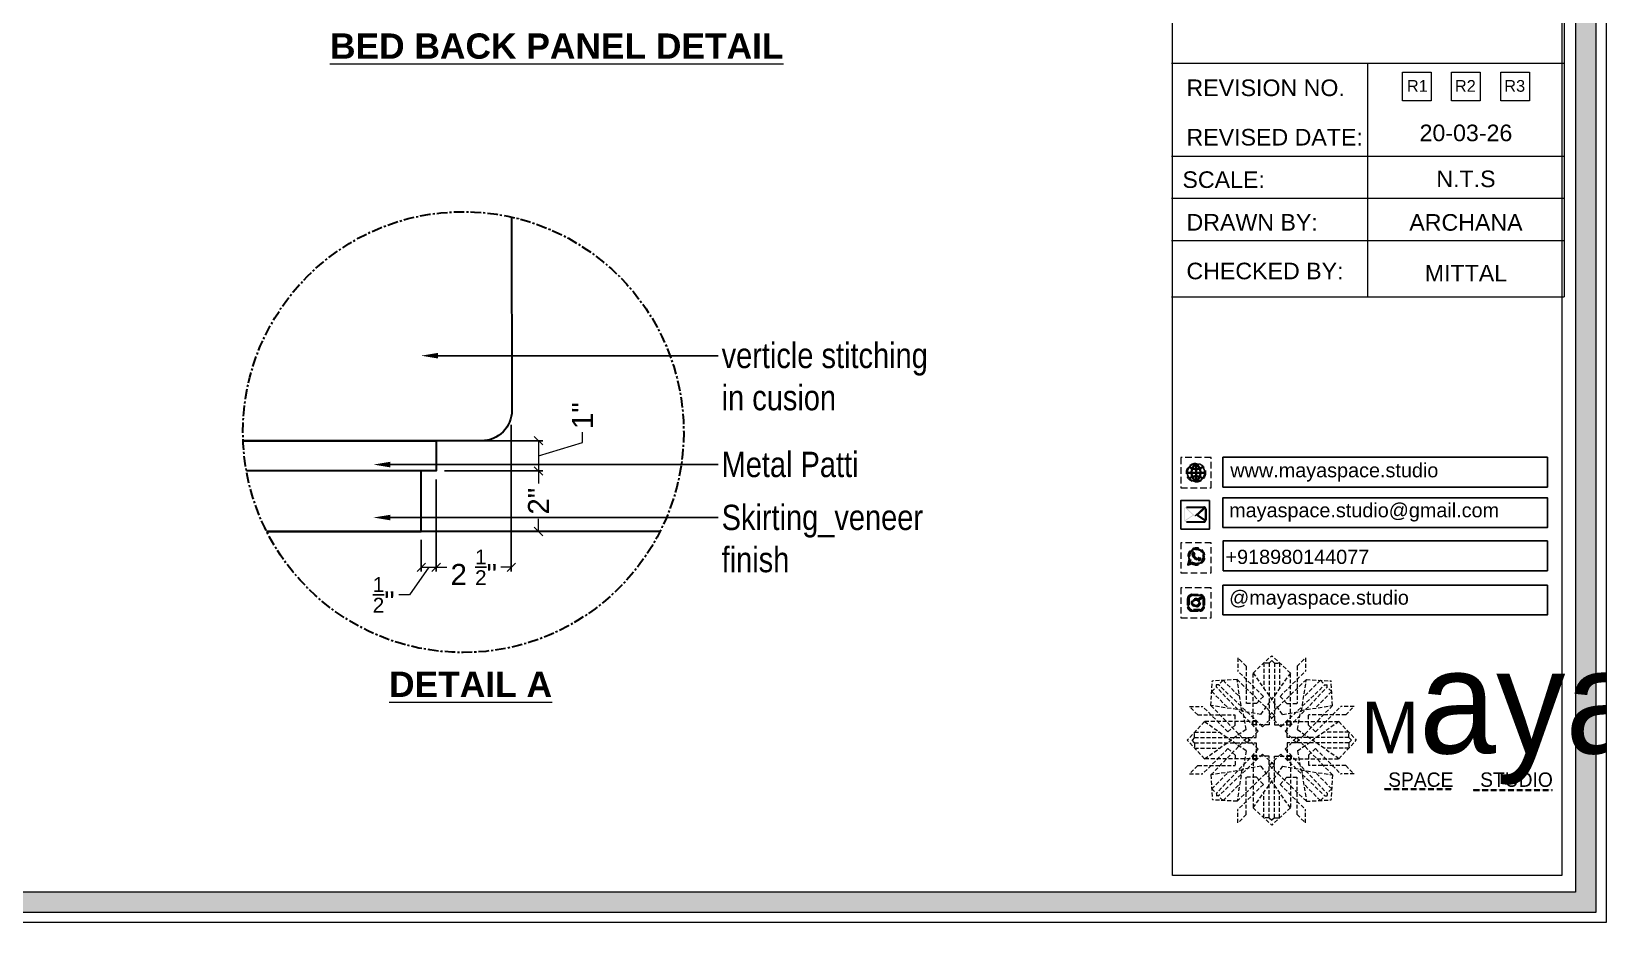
# Model space of a CAD drawing. Header units: millimetres. Extents: x 56222 to 3066687, y -650199 to -121287.
# Drawn here: x 132368 to 132553.8, y -183736 to -183630.3 of the extents above; entities that cross this region are included whole.
import ezdxf
from ezdxf import colors
from ezdxf.entities.mleader import LeaderData, LeaderLine
from ezdxf.enums import TextEntityAlignment as Align
from ezdxf.math import Vec2, Vec3

# ---------------------------------------------------------------- set-up
doc = ezdxf.new("R2010")
doc.units = ezdxf.units.MM
doc.header["$MEASUREMENT"] = 0
doc.header["$PDMODE"] = 35
doc.linetypes.add('CENTER', pattern=[2, 1.25, -0.25, 0.25, -0.25])
doc.linetypes.add('DASHEDX2', pattern=[1.5, 1, -0.5])
doc.layers.get('Defpoints').update_dxf_attribs({"color": 220})
for name, color, linetype, lineweight in [('DIM.', 250, 'Continuous', 13), ('dim05', 1, 'Continuous', 13), ('Dimension', 10, 'DASHEDX2', 20), ('FURNITURE', 32, 'Continuous', 9), ('NAME PLATE', 7, 'Continuous', 25), ('SECTION ( SLAB PLine )', 104, 'Continuous', 30), ('Text', 7, 'Continuous', 15), ('wall', 7, 'Continuous', 30)]:
    doc.layers.add(name, color=color, linetype=linetype, lineweight=lineweight)
doc.styles.add('Arial', font='arial.ttf')
doc.styles.get("Standard").update_dxf_attribs({"font": 'arial.ttf', "height": 6})
doc.styles.add('style4', font='ARIALN.TTF')
doc.dimstyles.new('ISO-25', dxfattribs={"dimtxt": 2.5, "dimasz": 1, "dimexe": 0.5, "dimexo": 1, "dimtad": 0, "dimdec": 1, "dimlunit": 4, "dimtxsty": 'Standard', "dimblk": 'OBLIQUE', "dimcen": 2.5, "dimclrd": 1, "dimclre": 1, "dimclrt": 5, "dimadec": 0, "dimazin": 0, "dimtfac": 1, "dimtdec": 1, "dimtmove": 0, "dimatfit": 3, "dimfxl": 1, "dimlwd": -1, "dimarcsym": 0})

# ---------------------------------------------------------------- blocks, each defined once
blk = doc.blocks.new('FSFSF')
at = {"color": 42, "lineweight": 5, "true_color": 0xe0ac11}
for p, q in [((28600.03, 143.51), (28600.03, 140.16)), ((28602.15, 141.41), (28600.03, 143.51)), ((28603.86, 139.69), (28608.58, 144.08)), ((28613.31, 139.69), (28608.58, 144.08)), ((28615.02, 141.41), (28617.14, 143.51)), ((28617.14, 143.51), (28617.14, 140.16)), ((28606.47, 133.76), (28600.03, 140.16)), ((28602.15, 141.41), (28602.15, 131.95)), ((28603.86, 126.58), (28603.86, 139.69)), ((28603.86, 139.69), (28608.58, 133.02)), ((28607.9, 142.22), (28606.58, 142.22)), ((28606.58, 142.22), (28606.58, 135.84)), ((28607.9, 142.22), (28608.58, 142.85)), ((28607.9, 142.22), (28607.9, 126.58)), ((28609.27, 142.22), (28608.59, 142.85)), ((28613.31, 139.69), (28608.59, 133.02)), ((28609.27, 142.22), (28609.27, 126.58)), ((28609.27, 142.22), (28610.59, 142.22)), ((28610.59, 142.22), (28610.59, 135.84)), ((28610.7, 133.76), (28617.14, 140.16)), ((28613.31, 126.58), (28613.31, 139.69)), ((28615.02, 141.41), (28615.02, 131.95)), ((28593.19, 131.45), (28593.54, 137.71)), ((28593.39, 135), (28594.56, 136.12)), ((28599.8, 138.06), (28593.54, 137.71)), ((28595.12, 136.69), (28594.53, 136.69)), ((28594.56, 136.12), (28594.56, 136.71)), ((28605.17, 124.98), (28594.56, 136.12)), ((28596.24, 137.86), (28595.12, 136.69)), ((28606.27, 126.08), (28595.12, 136.69)), ((28596.24, 137.86), (28600.47, 133.65)), ((28601.03, 130), (28599.8, 138.06)), ((28599.8, 138.05), (28608.58, 129.56)), ((28617.37, 138.05), (28608.59, 129.56)), ((28610.9, 126.08), (28622.05, 136.69)), ((28612.02, 124.98), (28622.62, 136.12)), ((28616.14, 130), (28617.37, 138.06)), ((28620.93, 137.86), (28616.7, 133.65)), ((28617.37, 138.06), (28623.63, 137.71)), ((28620.93, 137.86), (28622.05, 136.69)), ((28622.05, 136.69), (28622.64, 136.69)), ((28622.62, 136.12), (28622.62, 136.71)), ((28623.8, 135), (28622.62, 136.12)), ((28624, 131.45), (28623.65, 137.71)), ((28587.73, 131.22), (28591.08, 131.22)), ((28589.84, 129.1), (28587.73, 131.22)), ((28597.49, 124.78), (28591.08, 131.22)), ((28593.19, 131.45), (28601.69, 122.67)), ((28601.25, 130.22), (28593.19, 131.45)), ((28593.39, 135), (28597.6, 130.78)), ((28604.75, 131.95), (28602.15, 131.95)), ((28606.47, 133.76), (28604.75, 131.95)), ((28605.86, 129.18), (28608.58, 133.02)), ((28611.31, 129.18), (28608.59, 133.02)), ((28610.7, 133.76), (28612.42, 131.95)), ((28612.42, 131.95), (28615.02, 131.95)), ((28623.99, 131.45), (28615.5, 122.67)), ((28615.94, 130.22), (28624, 131.45)), ((28623.8, 135), (28619.59, 130.78)), ((28619.7, 124.78), (28626.1, 131.22)), ((28629.45, 131.22), (28626.1, 131.22)), ((28627.34, 129.1), (28629.45, 131.22)), ((28591.56, 127.39), (28587.17, 122.66)), ((28589.84, 129.1), (28599.29, 129.1)), ((28604.66, 127.39), (28591.56, 127.39)), ((28591.56, 127.39), (28598.23, 122.67)), ((28599.29, 126.5), (28599.29, 129.1)), ((28605.86, 129.18), (28601.03, 130)), ((28602.07, 125.39), (28601.25, 130.22)), ((28603.68, 126.54), (28603.68, 127.39)), ((28604.71, 127.57), (28603.86, 127.57)), ((28604.66, 123.35), (28604.66, 127.39)), ((28604.7, 126.58), (28604.71, 127.57)), ((28606.27, 126.08), (28608.58, 128.27)), ((28607.9, 128.92), (28608.58, 129.56)), ((28607.9, 128.92), (28608.58, 128.27)), ((28609.27, 128.92), (28608.59, 129.56)), ((28609.27, 128.92), (28608.59, 128.27)), ((28610.9, 126.08), (28608.59, 128.27)), ((28611.31, 129.18), (28616.14, 130)), ((28612.46, 126.58), (28612.46, 127.57)), ((28612.46, 127.57), (28613.31, 127.57)), ((28612.52, 123.35), (28612.52, 127.39)), ((28612.52, 127.39), (28625.63, 127.39)), ((28613.51, 126.54), (28613.51, 127.39)), ((28615.12, 125.39), (28615.94, 130.22)), ((28627.34, 129.1), (28617.89, 129.1)), ((28617.89, 126.5), (28617.89, 129.1)), ((28625.63, 127.39), (28618.96, 122.67)), ((28625.63, 127.39), (28630.02, 122.66)), ((28589.03, 123.35), (28588.4, 122.67)), ((28589.03, 123.35), (28589.03, 124.67)), ((28589.03, 124.67), (28595.4, 124.67)), ((28589.03, 123.35), (28604.66, 123.35)), ((28597.49, 124.78), (28599.29, 126.5)), ((28602.07, 125.39), (28598.23, 122.67)), ((28602.33, 123.35), (28601.69, 122.67)), ((28602.33, 123.35), (28602.97, 122.67)), ((28605.17, 124.98), (28602.97, 122.67)), ((28604.66, 126.54), (28603.68, 126.54)), ((28607.9, 126.58), (28603.86, 126.58)), ((28609.27, 126.58), (28613.31, 126.58)), ((28612.02, 124.98), (28614.21, 122.67)), ((28612.52, 126.54), (28613.51, 126.54)), ((28628.16, 123.35), (28612.52, 123.35)), ((28614.85, 123.35), (28614.21, 122.67)), ((28614.85, 123.35), (28615.5, 122.67)), ((28615.12, 125.39), (28618.96, 122.67)), ((28619.7, 124.78), (28617.89, 126.5)), ((28628.16, 124.67), (28621.78, 124.67)), ((28628.16, 123.35), (28628.16, 124.67)), ((28628.16, 123.35), (28628.78, 122.67)), ((28591.56, 117.94), (28587.17, 122.66)), ((28589.03, 121.98), (28588.4, 122.65)), ((28589.03, 121.98), (28604.66, 121.98)), ((28589.03, 121.98), (28589.03, 120.66)), ((28589.03, 120.66), (28595.4, 120.66)), ((28597.49, 120.54), (28591.08, 114.11)), ((28591.56, 117.94), (28598.23, 122.65)), ((28593.19, 113.88), (28601.69, 122.65)), ((28605.17, 120.35), (28594.56, 109.2)), ((28597.49, 120.54), (28599.29, 118.83)), ((28602.07, 119.94), (28598.23, 122.65)), ((28602.07, 119.94), (28601.25, 115.1)), ((28602.33, 121.98), (28601.69, 122.65)), ((28602.33, 121.98), (28602.97, 122.65)), ((28605.17, 120.35), (28602.97, 122.65)), ((28604.66, 121.98), (28604.66, 117.94)), ((28612.02, 120.35), (28614.21, 122.65)), ((28612.02, 120.35), (28622.62, 109.2)), ((28612.52, 121.98), (28612.52, 117.94)), ((28628.16, 121.98), (28612.52, 121.98)), ((28614.85, 121.98), (28614.21, 122.65)), ((28614.85, 121.98), (28615.5, 122.65)), ((28615.12, 119.94), (28618.96, 122.65)), ((28615.12, 119.94), (28615.94, 115.1)), ((28623.99, 113.88), (28615.5, 122.65)), ((28619.7, 120.54), (28617.89, 118.83)), ((28625.63, 117.94), (28618.96, 122.65)), ((28619.7, 120.54), (28626.1, 114.11)), ((28628.16, 120.66), (28621.78, 120.66)), ((28625.63, 117.94), (28630.02, 122.66)), ((28628.16, 121.98), (28628.78, 122.65)), ((28628.16, 121.98), (28628.16, 120.66)), ((28589.84, 116.23), (28587.73, 114.11)), ((28589.84, 116.23), (28599.29, 116.23)), ((28604.66, 117.94), (28591.56, 117.94)), ((28606.27, 119.15), (28595.12, 108.54)), ((28599.29, 118.83), (28599.29, 116.23)), ((28599.8, 107.17), (28608.58, 115.67)), ((28605.86, 116.05), (28601.03, 115.23)), ((28604.66, 118.78), (28603.68, 118.78)), ((28603.68, 118.78), (28603.68, 117.94)), ((28607.9, 118.65), (28603.86, 118.65)), ((28603.86, 118.65), (28603.86, 105.54)), ((28604.71, 117.66), (28603.86, 117.66)), ((28604.7, 118.65), (28604.71, 117.66)), ((28605.86, 116.05), (28608.58, 112.21)), ((28606.27, 119.15), (28608.58, 116.96)), ((28607.9, 103.01), (28607.9, 118.65)), ((28607.9, 116.31), (28608.58, 116.96)), ((28607.9, 116.31), (28608.58, 115.67)), ((28610.9, 119.15), (28608.59, 116.96)), ((28609.27, 116.31), (28608.59, 116.96)), ((28609.27, 116.31), (28608.59, 115.67)), ((28611.31, 116.05), (28608.59, 112.21)), ((28617.37, 107.17), (28608.59, 115.67)), ((28609.27, 118.65), (28613.31, 118.65)), ((28609.27, 103.01), (28609.27, 118.65)), ((28610.9, 119.15), (28622.05, 108.54)), ((28611.31, 116.05), (28616.14, 115.23)), ((28612.46, 118.65), (28612.46, 117.66)), ((28612.46, 117.66), (28613.31, 117.66)), ((28612.52, 118.78), (28613.51, 118.78)), ((28612.52, 117.94), (28625.63, 117.94)), ((28613.31, 118.65), (28613.31, 105.54)), ((28613.51, 118.78), (28613.51, 117.94)), ((28617.89, 118.83), (28617.89, 116.23)), ((28627.34, 116.23), (28617.89, 116.23)), ((28627.34, 116.23), (28629.45, 114.11)), ((28587.73, 114.11), (28591.08, 114.11)), ((28601.25, 115.1), (28593.19, 113.87)), ((28593.19, 113.87), (28593.54, 107.62)), ((28593.39, 110.32), (28597.6, 114.55)), ((28596.24, 107.37), (28600.47, 111.58)), ((28601.03, 115.23), (28599.8, 107.17)), ((28606.47, 111.47), (28600.03, 105.07)), ((28602.15, 103.82), (28602.15, 113.27)), ((28604.75, 113.27), (28602.15, 113.27)), ((28603.86, 105.54), (28608.58, 112.21)), ((28606.47, 111.47), (28604.75, 113.27)), ((28613.31, 105.54), (28608.59, 112.21)), ((28610.7, 111.47), (28612.42, 113.27)), ((28610.7, 111.47), (28617.14, 105.07)), ((28612.42, 113.27), (28615.02, 113.27)), ((28615.02, 103.82), (28615.02, 113.27)), ((28615.94, 115.1), (28624, 113.87)), ((28616.14, 115.23), (28617.37, 107.17)), ((28620.93, 107.37), (28616.7, 111.58)), ((28623.8, 110.32), (28619.59, 114.55)), ((28624, 113.87), (28623.65, 107.62)), ((28629.45, 114.11), (28626.1, 114.11)), ((28593.39, 110.32), (28594.56, 109.2)), ((28599.8, 107.17), (28593.54, 107.52)), ((28595.12, 108.54), (28594.53, 108.54)), ((28594.56, 109.2), (28594.56, 108.61)), ((28596.24, 107.37), (28595.12, 108.54)), ((28606.58, 103.01), (28606.58, 109.38)), ((28610.59, 103.01), (28610.59, 109.38)), ((28617.37, 107.17), (28623.63, 107.52)), ((28620.93, 107.37), (28622.05, 108.54)), ((28622.05, 108.54), (28622.64, 108.54)), ((28623.8, 110.32), (28622.62, 109.2)), ((28622.62, 109.2), (28622.62, 108.61)), ((28600.03, 101.71), (28600.03, 105.07)), ((28602.15, 103.82), (28600.03, 101.71)), ((28603.86, 105.54), (28608.58, 101.15)), ((28613.31, 105.54), (28608.58, 101.15)), ((28615.02, 103.82), (28617.14, 101.71)), ((28617.14, 101.71), (28617.14, 105.07)), ((28607.9, 103.01), (28606.58, 103.01)), ((28607.9, 103.01), (28608.58, 102.38)), ((28609.27, 103.01), (28608.59, 102.38)), ((28609.27, 103.01), (28610.59, 103.01))]:
    blk.add_line(p, q, dxfattribs=at)
blk = doc.blocks.new('hgwg')
at = {"layer": 'Dimension', "true_color": 0xd39e00}
h = blk.add_hatch(color=42, dxfattribs=at)
h.dxf.hatch_style = 1
h.paths.add_polyline_path([(27505.71, 45.05), (27494.27, 45.05), (27494.27, 44.9), (27505.71, 44.9)])
h = blk.add_hatch(color=42, dxfattribs=at)
h.dxf.hatch_style = 1
h.paths.add_polyline_path([(27523.3, 44.9), (27509.68, 44.9), (27509.68, 44.75), (27523.3, 44.75)])
at = {"layer": 'Dimension', "color": 42, "true_color": 0xd39e00}
for p, q in [((27494.27, 45.05), (27505.71, 45.05)), ((27494.27, 44.9), (27494.27, 45.05)), ((27494.27, 44.9), (27505.71, 44.9)), ((27505.71, 45.05), (27505.71, 44.9)), ((27509.68, 44.9), (27523.3, 44.9)), ((27509.68, 44.9), (27509.68, 44.75)), ((27509.68, 44.75), (27523.3, 44.75)), ((27523.3, 44.75), (27523.3, 44.9))]:
    blk.add_line(p, q, dxfattribs=at)
at = {"layer": 'Dimension', "color": 42, "true_color": 0xd39e00, "attachment_point": 1}
for s, width, insert, char_height in [('{\\fCinzel|b0|i0|c0|p2;\\H1.5x;M\\fAmsterdam One|b0|i0|c0|p2;\\H2x;aya}', 85.3277, (27490.17, 69.17), 6), ('{\\fCinzel|b0|i0|c0|p0;SPACE     STUDIO}', 66.129, (27494.83, 47.86), 2.5)]:
    blk.add_mtext_dynamic_manual_height_columns(s, width=width, gutter_width=30, heights=[0], dxfattribs=dict(at, insert=insert, char_height=char_height))
blk = doc.blocks.new('QEGW4TG')
at = {"layer": 'Dimension', "true_color": 0x000000}
h = blk.add_hatch(color=18, dxfattribs=at)
h.dxf.hatch_style = 1
h.paths.add_polyline_path([(2.69, 1.93, 0.170513), (2.95, 1.97, 0.190337), (3.11, 2.18, 0.316231), (3.07, 2.28), (2.79, 2.37, 0.273721), (2.69, 2.34, 0.040749), (2.63, 2.27, -0.441282), (2.53, 2.25, -0.11828), (2.06, 2.64, -0.441282), (2.07, 2.74, 0.040749), (2.13, 2.81, 0.290083), (2.14, 2.92), (2.01, 3.18, 0.316231), (1.91, 3.2, 0.190337), (1.73, 3, 0.170513), (1.72, 2.74, 0.252784)], flags=0)
h.paths.add_polyline_path([(1.19, 1.98), (1.03, 1.3, 0.550912), (1.11, 1.23), (1.75, 1.39, 6.344125)])
h.paths.add_polyline_path([(1.81, 1.7), (1.4, 1.6), (1.5, 2.03, -9.071339)], flags=16)
h.paths.add_polyline_path([(3.11, 2.16, -0.17811), (2.95, 1.97, -0.170513), (2.69, 1.93, -0.252784), (1.72, 2.74, -0.170513), (1.73, 3, -0.17811), (1.89, 3.19, -0.370089), (2.01, 3.18), (2.14, 2.92, -0.307185), (2.13, 2.8, -0.041087), (2.06, 2.73, 0.321676), (2.05, 2.65, 0.126524), (2.55, 2.24, 0.312216), (2.62, 2.26, -0.041087), (2.68, 2.34, -0.290673), (2.79, 2.37), (3.07, 2.28, -0.370089)], flags=0)
h = blk.add_hatch(color=18, dxfattribs=at)
h.dxf.hatch_style = 1
h.paths.add_polyline_path([(2.79, 2.37, 0.273721), (2.69, 2.34, 0.040749), (2.63, 2.27, -0.441282), (2.53, 2.25, -0.11828), (2.06, 2.64, -0.441282), (2.07, 2.74, 0.040749), (2.13, 2.81, 0.290083), (2.14, 2.92), (2.01, 3.18, 0.316231), (1.91, 3.2, 0.190337), (1.73, 3, 0.170513), (1.72, 2.74, 0.252784), (2.69, 1.93, 0.170513), (2.95, 1.97, 0.190337), (3.11, 2.18, 0.316231), (3.07, 2.28)])
for p, q in [((2.01, 3.18), (2.14, 2.92)), ((1.19, 1.98), (1.03, 1.3)), ((1.1, 1.23), (1.75, 1.39)), ((1.5, 2.03), (1.4, 1.6)), ((1.4, 1.6), (1.81, 1.7)), ((3.07, 2.28), (2.8, 2.36))]:
    blk.add_line(p, q)
blk.add_lwpolyline([(0, 0), (4.68, 0), (4.68, 4.68), (0, 4.68)], close=True)
for centre, radius, start, end in [((2.39, 2.56), 1.34, 241.4727, 205.6422), ((2.39, 2.56), 1.04, 235.9962, 210.8333), ((2.09, 2.87), 0.39, 159.7007, 198.4072), ((2.96, 3.23), 1.33, 201.4218, 258.1669), ((2.07, 2.87), 0.364, 118.9685, 159.3648), ((1.94, 3.12), 0.0896, 41.8985, 123.1344), ((2.11, 2.68), 0.066, 135.9932, 224.8892), ((1.67, 3.16), 0.586, 312.4617, 321.8728), ((3.12, 3.42), 1.31, 216.5455, 243.5279), ((2.05, 2.87), 0.104, 320.3924, 28.6971), ((1.09, 1.29), 0.0598, 164.8483, 282.1458), ((2.57, 2.3), 0.066, 234.2482, 323.1441), ((3.11, 1.94), 0.586, 137.2645, 146.6756), ((2.76, 2.27), 0.104, 70.4402, 138.745), ((2.75, 2.31), 0.39, 260.7301, 299.4366), ((2.76, 2.29), 0.364, 299.7725, 340.1688), ((3.03, 2.2), 0.0896, 336.0029, 57.2388)]:
    blk.add_arc(centre, radius, start, end)
blk = doc.blocks.new('ASGERG')
at = {"layer": 'Dimension', "true_color": 0x000000}
h = blk.add_hatch(color=18, dxfattribs=at)
h.dxf.hatch_style = 1
h.paths.add_polyline_path([(0.99, 1.7, 0.353872), (1.69, 1.03), (2.96, 1.03, 0.353872), (3.66, 1.7), (3.66, 2.99, 0.353872), (2.96, 3.67), (1.69, 3.67, 0.353872), (0.99, 2.99)])
h.paths.add_polyline_path([(1.27, 2.97, -0.353872), (1.72, 3.4), (2.94, 3.4, -0.353872), (3.38, 2.97), (3.38, 1.72, -0.353872), (2.94, 1.3), (1.72, 1.3, -0.353872), (1.27, 1.72)], flags=16)
h.paths.add_polyline_path([(3.02, 2.35, -1), (1.64, 2.35, -1)], flags=0)
h.paths.add_polyline_path([(2.74, 2.35, -1), (1.92, 2.35, -1)], flags=0)
h.paths.add_polyline_path([(2.86, 3.02, -1), (3.19, 3.02, -1)], flags=0)
h.paths.add_polyline_path([(1.64, 2.35, 1), (3.02, 2.35, 1)], flags=0)
h = blk.add_hatch(color=18, dxfattribs=at)
h.dxf.hatch_style = 1
h.paths.add_polyline_path([(1.64, 2.35, 1), (3.02, 2.35, 1)])
h.paths.add_polyline_path([(2.74, 2.35, -1), (1.92, 2.35, -1)], flags=16)
h = blk.add_hatch(color=18, dxfattribs=at)
h.dxf.hatch_style = 1
h.paths.add_polyline_path([(3.19, 3.02, 1), (2.86, 3.02, 1)])
for p, q in [((0.99, 2.99), (0.99, 1.7)), ((1.27, 2.97), (1.27, 1.72)), ((1.69, 3.67), (2.96, 3.67)), ((2.94, 3.4), (1.72, 3.4)), ((3.38, 2.97), (3.38, 1.72)), ((3.66, 2.99), (3.66, 1.7)), ((1.69, 1.03), (2.96, 1.03)), ((2.94, 1.3), (1.72, 1.3))]:
    blk.add_line(p, q)
blk.add_lwpolyline([(0, 0), (4.68, 0), (4.68, 4.68), (0, 4.68)], close=True)
for centre, radius in [((2.33, 2.35), 0.694), ((2.33, 2.35), 0.414), ((3.02, 3.02), 0.168)]:
    blk.add_circle(centre, radius)
for centre, radius, start, end in [((1.76, 2.89), 0.778, 94.8631, 172.8127), ((1.76, 2.91), 0.491, 94.8631, 172.8127), ((2.9, 2.91), 0.491, 7.1873, 85.1369), ((2.89, 2.89), 0.778, 7.1873, 85.1369), ((1.76, 1.8), 0.778, 187.1873, 265.1369), ((1.76, 1.78), 0.491, 187.1873, 265.1369), ((2.9, 1.78), 0.491, 274.8631, 352.8127), ((2.89, 1.8), 0.778, 274.8631, 352.8127)]:
    blk.add_arc(centre, radius, start, end)
blk = doc.blocks.new('DTGWEGEARG')
at = {"layer": 'Dimension', "true_color": 0x000000}
h = blk.add_hatch(color=18, dxfattribs=at)
h.dxf.hatch_style = 1
h.paths.add_polyline_path([(3.83, 2.34, 1), (0.85, 2.34, 1)])
h.paths.add_polyline_path([(2.51, 1.01, 0.105795), (2.96, 1.58, -0.055205), (3.3, 1.41, -0.169822)], flags=16)
h.paths.add_polyline_path([(2.41, 1.12), (2.41, 1.69, -0.058279), (2.81, 1.63, -0.103353)], flags=16)
h.paths.add_polyline_path([(2.26, 1.13, -0.101741), (1.87, 1.63, -0.057171), (2.26, 1.69)], flags=16)
h.paths.add_polyline_path([(2.17, 1.01, -0.169822), (1.38, 1.41, -0.055205), (1.72, 1.58, 0.105795)], flags=16)
h.paths.add_polyline_path([(3.02, 1.72, 0.081336), (3.13, 2.27), (3.68, 2.27, -0.152069), (3.4, 1.52, 0.05687)], flags=16)
h.paths.add_polyline_path([(2.87, 1.77, 0.061945), (2.41, 1.84), (2.41, 2.27), (2.98, 2.27, -0.081344)], flags=16)
h.paths.add_polyline_path([(2.26, 1.84, 0.060923), (1.8, 1.77, -0.081344), (1.7, 2.27), (2.26, 2.27)], flags=16)
h.paths.add_polyline_path([(1.66, 1.72, 0.05687), (1.28, 1.52, -0.152069), (1, 2.27), (1.55, 2.27, 0.081336)], flags=16)
h.paths.add_polyline_path([(2.41, 2.42), (2.41, 2.83, 0.061945), (2.87, 2.91, -0.080009), (2.98, 2.42)], flags=16)
h.paths.add_polyline_path([(3.13, 2.42, 0.080116), (3.02, 2.96, 0.05687), (3.4, 3.16, 0.028258), (3.3, 3.27, -0.055205), (2.96, 3.1, 0.105795), (2.51, 3.67, -0.36029), (3.68, 2.42)], flags=16)
h.paths.add_polyline_path([(2.26, 2.42), (1.7, 2.42, -0.080009), (1.8, 2.91, 0.060923), (2.26, 2.84)], flags=16)
h.paths.add_polyline_path([(1.55, 2.42), (1, 2.42, -0.150466), (1.28, 3.16, 0.05687), (1.66, 2.96, 0.080116)], flags=16)
h.paths.add_polyline_path([(2.41, 2.98), (2.41, 3.56, -0.103353), (2.81, 3.05, -0.058279)], flags=16)
h.paths.add_polyline_path([(2.26, 2.99, -0.057171), (1.87, 3.05, -0.101741), (2.26, 3.55)], flags=16)
h.paths.add_polyline_path([(1.72, 3.1, -0.055205), (1.38, 3.27, -0.169822), (2.17, 3.67, 0.105795)], flags=16)
blk.add_lwpolyline([(0, 0), (4.68, 0), (4.68, 4.68), (0, 4.68)], close=True)
at = {"layer": 'Dimension', "color": 18, "true_color": 0x000000}
for p, q in [((2.26, 3.55), (2.26, 2.99)), ((2.26, 2.84), (2.26, 2.42)), ((2.41, 3.56), (2.41, 2.98)), ((2.41, 2.83), (2.41, 2.42)), ((1, 2.42), (1.55, 2.42)), ((1, 2.27), (1.55, 2.27)), ((1.7, 2.42), (2.26, 2.42)), ((1.7, 2.27), (2.26, 2.27)), ((2.26, 2.27), (2.26, 1.84)), ((2.26, 1.69), (2.26, 1.13)), ((2.41, 2.42), (2.98, 2.42)), ((2.41, 2.27), (2.98, 2.27)), ((2.41, 2.27), (2.41, 1.84)), ((2.41, 1.69), (2.41, 1.12)), ((3.13, 2.42), (3.68, 2.42)), ((3.13, 2.27), (3.68, 2.27))]:
    blk.add_line(p, q, dxfattribs=at)
blk.add_circle((2.34, 2.34), 1.49, dxfattribs=at)
for centre, radius, start, end in [((2.34, 2.34), 1.34, 142.3819, 176.6093), ((2.34, 4.74), 1.9, 236.1399, 249.1595), ((2.34, 2.34), 1.34, 97.3549, 135.9073), ((2.34, 4.74), 1.75, 236.7417, 249.3811), ((3.28, 2.34), 1.73, 159.0567, 177.3789), ((3.28, 2.34), 1.58, 158.8325, 177.1302), ((3.28, 2.34), 1.73, 129.9301, 154.0867), ((2.34, 4.74), 1.9, 253.6799, 267.6253), ((3.28, 2.34), 1.58, 130.1073, 153.3446), ((2.34, 4.74), 1.75, 254.3336, 267.422), ((1.4, 2.34), 1.58, 26.6554, 50.2584), ((2.34, 4.74), 1.75, 272.3248, 285.6664), ((2.34, 4.74), 1.9, 272.1415, 286.3201), ((2.34, 2.34), 1.34, 3.3907, 82.6451), ((1.4, 2.34), 1.73, 25.9133, 50.0699), ((1.4, 2.34), 1.58, 2.8698, 21.1675), ((2.34, 4.74), 1.75, 290.6189, 303.2583), ((2.34, 4.74), 1.9, 290.8405, 303.8601), ((1.4, 2.34), 1.73, 2.6211, 20.9433), ((2.34, 2.34), 1.34, 183.0315, 217.6181), ((2.34, -0.06), 1.9, 110.8405, 123.8601), ((2.34, -0.06), 1.75, 110.6189, 123.2583), ((2.34, 2.34), 1.34, 224.0927, 262.6451), ((3.28, 2.34), 1.73, 182.3435, 200.9433), ((3.28, 2.34), 1.58, 182.5658, 201.1675), ((3.28, 2.34), 1.73, 205.9133, 230.0699), ((2.34, -0.06), 1.9, 92.3747, 106.3201), ((2.34, -0.06), 1.75, 92.578, 105.6664), ((3.28, 2.34), 1.58, 206.6554, 229.8927), ((2.34, -0.06), 1.9, 73.6799, 87.8585), ((2.34, -0.06), 1.75, 74.3336, 87.6752), ((1.4, 2.34), 1.58, 309.7416, 333.3446), ((1.4, 2.34), 1.73, 309.9301, 334.0867), ((2.34, 2.34), 1.34, 277.3549, 315.9073), ((1.4, 2.34), 1.58, 338.8325, 357.4342), ((2.34, -0.06), 1.75, 56.7417, 69.3811), ((1.4, 2.34), 1.73, 339.0567, 357.6565), ((2.34, -0.06), 1.9, 56.1399, 69.1595), ((2.34, 2.34), 1.34, 322.3819, 356.9685)]:
    blk.add_arc(centre, radius, start, end, dxfattribs=at)
blk = doc.blocks.new('_Oblique')
at = {"layer": 'wall', "color": 0, "lineweight": -2}
blk.add_line((-0.5, -0.5), (0.5, 0.5), dxfattribs=at)
blk = doc.blocks.new('*D685')
at = {"layer": 'Defpoints', "color": 0, "lineweight": 30, "transparency": 16777216}
for p in [(132415.96, -183678.86), (132415.96, -183682.44), (132428.1, -183682.44)]:
    blk.add_point(p, dxfattribs=at)
at = {"layer": 'dim05', "color": 1, "linetype": 'Continuous', "transparency": 16777216}
for p, q in [((132433.3, -183679.09), (132433.3, -183677.84)), ((132428.1, -183678.86), (132428.1, -183682.44)), ((132428.1, -183680.65), (132433.3, -183679.09))]:
    blk.add_line(p, q, dxfattribs=at)
at = {"layer": 'dim05', "color": 1, "linetype": 'Continuous', "lineweight": -2, "transparency": 16777216}
for p, q in [((132416.96, -183678.86), (132428.6, -183678.86)), ((132416.96, -183682.44), (132428.6, -183682.44))]:
    blk.add_line(p, q, dxfattribs=at)
at = {"layer": 'dim05', "color": 1, "transparency": 16777216}
for p, rotation in [((132428.1, -183678.86), 90), ((132428.1, -183682.44), 270)]:
    blk.add_blockref('_Oblique', p, dxfattribs=dict(at, rotation=rotation))
at = {"layer": 'dim05', "color": 5, "lineweight": 25, "transparency": 16777216, "insert": (132433.3, -183675.89), "char_height": 2.5, "attachment_point": 5, "rotation": 90, "style": 'Arial'}
blk.add_mtext('1"', dxfattribs=at)
blk = doc.blocks.new('*D686')
at = {"layer": 'Defpoints', "color": 0, "lineweight": 30, "transparency": 16777216}
for p in [(132415.96, -183682.44), (132415.96, -183689.62), (132428.1, -183689.62)]:
    blk.add_point(p, dxfattribs=at)
at = {"layer": 'dim05', "color": 1, "linetype": 'Continuous', "lineweight": -2, "transparency": 16777216}
for p, q in [((132416.96, -183682.44), (132428.6, -183682.44)), ((132416.96, -183689.62), (132428.6, -183689.62))]:
    blk.add_line(p, q, dxfattribs=at)
at = {"layer": 'dim05', "color": 1, "linetype": 'Continuous', "transparency": 16777216}
for p, q in [((132428.1, -183682.44), (132428.1, -183683.95)), ((132428.1, -183689.62), (132428.1, -183688.11))]:
    blk.add_line(p, q, dxfattribs=at)
at = {"layer": 'dim05', "color": 1, "transparency": 16777216}
for p, rotation in [((132428.1, -183682.44), 90), ((132428.1, -183689.62), 270)]:
    blk.add_blockref('_Oblique', p, dxfattribs=dict(at, rotation=rotation))
at = {"layer": 'dim05', "color": 5, "lineweight": 25, "transparency": 16777216, "insert": (132428.1, -183686.03), "char_height": 2.5, "attachment_point": 5, "rotation": 90, "style": 'Arial'}
blk.add_mtext('2"', dxfattribs=at)
blk = doc.blocks.new('*D687')
at = {"layer": 'Defpoints', "color": 0, "lineweight": 30, "transparency": 16777216}
for p in [(132415.96, -183682.44), (132414.19, -183689.62), (132415.96, -183693.87)]:
    blk.add_point(p, dxfattribs=at)
at = {"layer": 'dim05', "color": 1, "linetype": 'Continuous', "lineweight": -2, "transparency": 16777216}
for p, q in [((132415.96, -183683.44), (132415.96, -183694.37)), ((132414.19, -183690.62), (132414.19, -183694.37))]:
    blk.add_line(p, q, dxfattribs=at)
at = {"layer": 'dim05', "color": 1, "linetype": 'Continuous', "transparency": 16777216}
for p, q in [((132415.08, -183693.87), (132412.79, -183697.13)), ((132414.19, -183693.87), (132415.96, -183693.87)), ((132412.79, -183697.13), (132411.54, -183697.13))]:
    blk.add_line(p, q, dxfattribs=at)
at = {"layer": 'dim05', "color": 1, "transparency": 16777216, "rotation": 180}
blk.add_blockref('_Oblique', (132414.19, -183693.87), dxfattribs=at)
at = {"layer": 'dim05', "color": 1, "transparency": 16777216}
blk.add_blockref('_Oblique', (132415.96, -183693.87), dxfattribs=at)
at = {"layer": 'dim05', "color": 5, "lineweight": 25, "transparency": 16777216, "insert": (132409.74, -183697.13), "char_height": 2.5, "attachment_point": 5, "style": 'Arial'}
blk.add_mtext('{\\H0.7x;\\S1/2;}"', dxfattribs=at)
blk = doc.blocks.new('*D688')
at = {"layer": 'Defpoints', "color": 0, "lineweight": 30, "transparency": 16777216}
for p in [(132424.87, -183675.96, 0), (132415.96, -183682.44), (132424.87, -183693.87)]:
    blk.add_point(p, dxfattribs=at)
at = {"layer": 'dim05', "color": 1, "linetype": 'Continuous', "lineweight": -2, "transparency": 16777216}
for p, q in [((132424.87, -183676.96), (132424.87, -183694.37)), ((132415.96, -183683.44), (132415.96, -183694.37))]:
    blk.add_line(p, q, dxfattribs=at)
at = {"layer": 'dim05', "color": 1, "linetype": 'Continuous', "transparency": 16777216}
for p, q in [((132415.96, -183693.87), (132417.21, -183693.87)), ((132424.87, -183693.87), (132423.62, -183693.87))]:
    blk.add_line(p, q, dxfattribs=at)
at = {"layer": 'dim05', "color": 1, "transparency": 16777216, "rotation": 180}
blk.add_blockref('_Oblique', (132415.96, -183693.87), dxfattribs=at)
at = {"layer": 'dim05', "color": 1, "transparency": 16777216}
blk.add_blockref('_Oblique', (132424.87, -183693.87), dxfattribs=at)
at = {"layer": 'dim05', "color": 5, "lineweight": 25, "transparency": 16777216, "insert": (132420.42, -183693.87), "char_height": 2.5, "attachment_point": 5, "style": 'Arial'}
blk.add_mtext('2 {\\H0.7x;\\S1/2;}"', dxfattribs=at)

msp = doc.modelspace()

# ---------------------------------------------------------------- hatches: boundary and pattern name
at = {"layer": 'Dimension', "linetype": 'Continuous', "true_color": 0xd39e00}
h = msp.add_hatch(color=42, dxfattribs=at)
h.paths.add_polyline_path([(132210.06, -183493.07), (132210.06, -183734.79), (132553.47, -183734.79), (132553.47, -183493.07)])
h.paths.add_polyline_path([(132212.47, -183495.48), (132551.06, -183495.48), (132551.06, -183732.38), (132212.47, -183732.38)], flags=16)
at = {"layer": 'Dimension', "true_color": 0x000000}
h = msp.add_hatch(color=18, dxfattribs=at)
h.dxf.hatch_style = 1
h.paths.add_polyline_path([(132506.99, -183688.52, 0.414214), (132507.25, -183688.26), (132507.25, -183686.96, 0.414214), (132506.99, -183686.7), (132504.92, -183686.7, 0.414214), (132504.66, -183686.96), (132504.66, -183688.26, 0.414214), (132504.92, -183688.52)])
h.paths.add_polyline_path([(132506.14, -183687.73), (132507.1, -183688.37, -0.198912), (132506.99, -183688.42), (132504.92, -183688.42, -0.198912), (132504.8, -183688.37), (132505.76, -183687.73), (132505.95, -183687.91)], flags=16)
h.paths.add_polyline_path([(132505.95, -183687.78), (132504.9, -183686.79, -0.028783), (132504.92, -183686.79), (132506.99, -183686.79, -0.028783), (132507.01, -183686.79)], flags=16)
h.paths.add_polyline_path([(132506.22, -183687.67), (132507.1, -183686.84, -0.202482), (132507.15, -183686.96), (132507.15, -183688.26, -0.043076), (132507.15, -183688.29)], flags=16)
h.paths.add_polyline_path([(132505.69, -183687.67), (132504.76, -183688.29, -0.043076), (132504.75, -183688.26), (132504.75, -183686.96, -0.202482), (132504.8, -183686.84)], flags=16)

# ---------------------------------------------------------------- linework, layer by layer
at = {"color": 18, "true_color": 0x000000}
for points in [[(132509.26, -183684.35), (132547.74, -183684.35), (132547.74, -183680.83), (132509.26, -183680.83)], [(132509.26, -183689.15), (132547.74, -183689.15), (132547.74, -183685.63), (132509.26, -183685.63)], [(132509.28, -183694.27), (132547.74, -183694.27), (132547.74, -183690.75), (132509.28, -183690.75)], [(132509.26, -183699.51), (132547.74, -183699.51), (132547.74, -183696), (132509.26, -183696)]]:
    msp.add_lwpolyline(points, close=True, dxfattribs=at)
msp.add_lwpolyline([(132504.25, -183689.35), (132507.65, -183689.35), (132507.65, -183685.95), (132504.25, -183685.95)], close=True)
at = {"layer": 'dim05', "color": 242, "linetype": 'CENTER', "lineweight": 30, "true_color": 0xcd2027}
msp.add_circle((132419.18, -183677.84), 26.13, dxfattribs=at)
at = {"layer": 'Dimension', "color": 42, "linetype": 'Continuous', "true_color": 0xd39e00}
for p, q in [((132549.71, -183619.62), (132549.71, -183661.79)), ((132503.14, -183634.08), (132549.71, -183634.08)), ((132526.43, -183661.79), (132526.43, -183634.08)), ((132549.71, -183645.16), (132503.14, -183645.16)), ((132549.71, -183650.16), (132503.14, -183650.16)), ((132549.71, -183655.15), (132503.14, -183655.15)), ((132503.14, -183661.79), (132549.71, -183661.79))]:
    msp.add_line(p, q, dxfattribs=at)
at = {"layer": 'Dimension', "color": 18, "linetype": 'Continuous', "true_color": 0x000000}
for p, q in [((132504.92, -183686.7), (132506.99, -183686.7)), ((132504.92, -183686.79), (132506.99, -183686.79)), ((132505.95, -183687.78), (132507.01, -183686.79)), ((132506.22, -183687.67), (132507.1, -183686.84)), ((132507.15, -183686.96), (132507.15, -183688.26)), ((132507.25, -183686.96), (132507.25, -183688.26)), ((132504.92, -183688.42), (132506.99, -183688.42)), ((132504.92, -183688.52), (132506.99, -183688.52)), ((132507.1, -183688.37), (132506.14, -183687.73)), ((132507.15, -183688.29), (132506.22, -183687.67))]:
    msp.add_line(p, q, dxfattribs=at)
at = {"layer": 'Dimension', "color": 42, "linetype": 'Continuous', "true_color": 0xd39e00}
for points in [[(132208.85, -183491.87), (132554.68, -183491.87), (132554.68, -183736), (132208.85, -183736)], [(132210.06, -183493.07), (132553.47, -183493.07), (132553.47, -183734.79), (132210.06, -183734.79)], [(132212.47, -183495.48), (132551.06, -183495.48), (132551.06, -183732.38), (132212.47, -183732.38)], [(132530.55, -183635.15), (132533.95, -183635.15), (132533.95, -183638.55), (132530.55, -183638.55)], [(132536.37, -183635.15), (132539.77, -183635.15), (132539.77, -183638.55), (132536.37, -183638.55)], [(132542.19, -183635.15), (132545.59, -183635.15), (132545.59, -183638.55), (132542.19, -183638.55)]]:
    msp.add_lwpolyline(points, close=True, dxfattribs=at)
at = {"layer": 'Dimension', "color": 42, "linetype": 'ByBlock', "true_color": 0xd39e00}
msp.add_lwpolyline([(132503.28, -183730.4), (132503.28, -183497.47), (132549.43, -183497.47), (132549.43, -183730.4)], close=True, dxfattribs=at)
at = {"layer": 'Dimension', "color": 18, "true_color": 0x000000}
for centre, radius, start, end in [((132506.99, -183686.96), 0.26, 0, 90), ((132506.99, -183686.96), 0.163, 83.4052, 90), ((132506.99, -183686.96), 0.163, 0, 45.7865), ((132506.99, -183688.26), 0.26, 270, 0), ((132506.99, -183688.26), 0.163, 270, 315), ((132506.99, -183688.26), 0.163, 350.1338, 0)]:
    msp.add_arc(centre, radius, start, end, dxfattribs=at)
at = {"layer": 'FURNITURE', "lineweight": 30, "ltscale": 0.5, "elevation": 0}
msp.add_lwpolyline([(132424.91, -183652.35), (132424.94, -183675.27, -0.414214), (132421.35, -183678.86), (132420.28, -183678.86), (132414.19, -183678.86)], format="xyb", dxfattribs=at)
at = {"layer": 'FURNITURE', "lineweight": 30, "ltscale": 0.5}
for points in [[(132414.19, -183678.86), (132393.07, -183678.86)], [(132395.86, -183689.62), (132414.19, -183689.62), (132414.19, -183682.44)]]:
    msp.add_lwpolyline(points, dxfattribs=at)
at = {"layer": 'FURNITURE', "lineweight": 30}
msp.add_lwpolyline([(132393.07, -183678.86), (132415.96, -183678.86), (132415.96, -183682.44), (132393.46, -183682.44)], dxfattribs=at)
at = {"layer": 'SECTION ( SLAB PLine )', "color": 1}
msp.add_line((132442.5, -183689.62), (132395.86, -183689.62), dxfattribs=at)

# ---------------------------------------------------------------- block references
at = {"layer": 'Dimension', "color": 42, "true_color": 0xd39e00}
for name, p, xscale, yscale, zscale in [('DTGWEGEARG', (132504.27, -183684.44), 0.7652302390490121, 0.7652302390490121, 0.7652302390490121), ('QEGW4TG', (132504.28, -183694.54), 0.7652302390490121, 0.7652302390490121, 0.7652302390490121), ('ASGERG', (132504.27, -183699.87), 0.7652302390490121, 0.7652302390490121, 0.7652302390490121), ('FSFSF', (119134.13, -183771.74), 0.4677234847538989, 0.4677234847538989, 0.4677234847538989), ('hgwg', (113761.75, -183750.86), 0.6825681726514536, 0.6825681726514536, 0.6825681726514536)]:
    msp.add_blockref(name, p, dxfattribs=dict(at, xscale=xscale, yscale=yscale, zscale=zscale))

# ---------------------------------------------------------------- texts
at = {"color": 18, "true_color": 0x000000, "char_height": 1.681, "attachment_point": 1}
for s, width, gutter_width, insert in [('www.mayaspace.studio', 11.2888, 9.44, (132510.13, -183681.52)), ('mayaspace.studio@gmail.com', 7.0427, 5.89, (132509.99, -183686.26)), ('+918980144077', 27.4634, 5.89, (132509.56, -183691.79)), ('@mayaspace.studio', 7.0427, 5.89, (132509.99, -183696.62))]:
    msp.add_mtext_dynamic_manual_height_columns(s, width=width, gutter_width=gutter_width, heights=[0], dxfattribs=dict(at, insert=insert))
at = {"layer": 'DIM.', "color": 1, "char_height": 3, "attachment_point": 1}
for s, insert in [('{\\fArial|b1|i0|c0|p34;\\LBED BACK PANEL DETAIL}', (132403.37, -183630.57)), ('{\\fArial|b1|i0|c0|p34;\\LDETAIL A}', (132410.38, -183706.24))]:
    msp.add_mtext_dynamic_manual_height_columns(s, width=111.5588, gutter_width=1, heights=[0], dxfattribs=dict(at, insert=insert))
at = {"layer": 'NAME PLATE', "style": 'Arial'}
for s, p in [('REVISION NO.', (132514.32, -183638)), ('REVISED DATE: ', (132515.77, -183643.86)), ('SCALE:', (132509.34, -183648.89)), ('DRAWN BY:', (132512.72, -183653.95)), ('ARCHANA', (132538.07, -183653.96)), ('CHECKED BY:', (132514.24, -183659.72)), ('MITTAL', (132538.07, -183659.98))]:
    msp.add_text(s, height=1.967, dxfattribs=at).set_placement(p, align=Align.CENTER)
for s, p in [('R1', (132531.07, -183637.49)), ('R2', (132536.76, -183637.49))]:
    msp.add_text(s, height=1.387, dxfattribs=at).set_placement(p)
at = {"layer": 'NAME PLATE', "lineweight": 0, "attachment_point": 2, "style": 'Arial'}
for s, insert, char_height, width in [('R3', (132543.85, -183636.1), 1.387, 2.7064), ('20-03-26', (132538.07, -183641.38), 1.967, 17.0462), ('N.T.S', (132538.07, -183646.83), 1.967, 3.839)]:
    msp.add_mtext(s, dxfattribs=dict(at, insert=insert, char_height=char_height, width=width))

# ---------------------------------------------------------------- dimensions: what is measured, and where the dimension line sits
at = {"layer": 'dim05', "color": 27, "lineweight": 25, "true_color": 0x7d5120}
for base, p1, p2, text, picture, middle in [((132428.1, -183682.44), (132415.96, -183678.86), (132415.96, -183682.44), '1"', '*D685', (132433.3, -183677.21)), ((132428.1, -183689.62), (132415.96, -183682.44), (132415.96, -183689.62), '2"', '*D686', (132428.1, -183686.03))]:
    dim = msp.add_linear_dim(base=base, p1=p1, p2=p2, angle=90, text=text, dimstyle='ISO-25', override={"dimtxsty": 'Arial', "dimtmove": 1}, dxfattribs=at)
    dim.commit()
    dim.dimension.update_dxf_attribs({"geometry": picture, "text_midpoint": middle})
dim = msp.add_linear_dim(base=(132424.87, -183693.87), p1=(132415.96, -183682.44), p2=(132424.87, -183675.96, 0), text='2 {\\H0.7x;\\S1/2;}"', dimstyle='ISO-25', override={"dimtxsty": 'Arial', "dimtmove": 1}, dxfattribs=at)
dim.commit()
dim.dimension.update_dxf_attribs({"geometry": '*D688', "text_midpoint": (132420.42, -183693.87)})
dim = msp.add_linear_dim(base=(132415.96, -183693.87), p1=(132414.19, -183689.62), p2=(132415.96, -183682.44), text='{\\H0.7x;\\S1/2;}"', dimstyle='ISO-25', override={"dimtxsty": 'Arial', "dimtmove": 1}, dxfattribs=at)
dim.commit()
dim.dimension.update_dxf_attribs({"geometry": '*D687', "text_midpoint": (132410.92, -183697.13), "dimtype": 160})

# ---------------------------------------------------------------- leaders
at = {"layer": 'Text', "color": 1, "lineweight": 0, "ltscale": 20}
ml = msp.add_multileader_mtext('Standard', dxfattribs=at)
ml.set_content('\\A1;verticle stitching \\Pin cusion', color=1, style='style4')
ml.set_leader_properties()
ml.build(insert=Vec2(0, 0))
ml.multileader.update_dxf_attribs({"dogleg_length": 2.02, "arrow_head_size": 2})
ctx = ml.context
ctx.base_point, ctx.char_height, ctx.arrow_head_size, ctx.landing_gap_size, ctx.plane_origin = Vec3(132449.41, -183668.78), 3, 2, 0.4, Vec3(132378.05, -183668.78)
notes = []
notes.append((ctx, [(0, (1, 1, 0), (132440.41, -183668.78), (1, 0), 9, [(0, [(132414.16, -183668.78)], 0, [])])]))
ctx.mtext.insert = Vec3(132449.81, -183667.25)
ml = msp.add_multileader_mtext('Standard', dxfattribs=at)
ml.set_content('Metal Patti', color=1, style='style4')
ml.set_leader_properties()
ml.build(insert=Vec2(0, 0))
ml.multileader.update_dxf_attribs({"dogleg_length": 2.02, "arrow_head_size": 2})
ctx = ml.context
ctx.base_point, ctx.char_height, ctx.arrow_head_size, ctx.landing_gap_size, ctx.plane_origin = Vec3(132449.41, -183681.69), 3, 2, 0.4, Vec3(132378.05, -183681.69)
notes.append((ctx, [(0, (1, 1, 0), (132440.41, -183681.69), (1, 0), 9, [(0, [(132408.52, -183681.69)], 0, [])])]))
ctx.mtext.insert = Vec3(132449.81, -183680.17)
ml = msp.add_multileader_mtext('Standard', dxfattribs=at)
ml.set_content('Skirting_veneer \\Pfinish', color=1, style='style4')
ml.set_leader_properties()
ml.build(insert=Vec2(0, 0))
ml.multileader.update_dxf_attribs({"dogleg_length": 2.02, "arrow_head_size": 2})
ctx = ml.context
ctx.base_point, ctx.char_height, ctx.arrow_head_size, ctx.landing_gap_size, ctx.plane_origin = Vec3(132449.41, -183687.97), 3, 2, 0.4, Vec3(132378.05, -183687.97)
notes.append((ctx, [(0, (1, 1, 0), (132440.41, -183687.97), (1, 0), 9, [(0, [(132408.52, -183687.97)], 0, [])])]))
ctx.mtext.insert = Vec3(132449.81, -183686.45)
for ctx, leaders in notes:
    for number, flags, end, landing, length, lines in leaders:
        leader = LeaderData()
        leader.index, (leader.has_last_leader_line, leader.has_dogleg_vector, leader.attachment_direction) = number, flags
        leader.last_leader_point, leader.dogleg_vector, leader.dogleg_length = Vec3(end), Vec3(landing), length
        for number, points, colour, breaks in lines:
            line = LeaderLine()
            line.index, line.vertices, line.color, line.breaks = number, Vec3.list(points), colors.encode_raw_color(colour), breaks
            leader.lines.append(line)
        ctx.leaders.append(leader)

doc.saveas('drawing.dxf')
